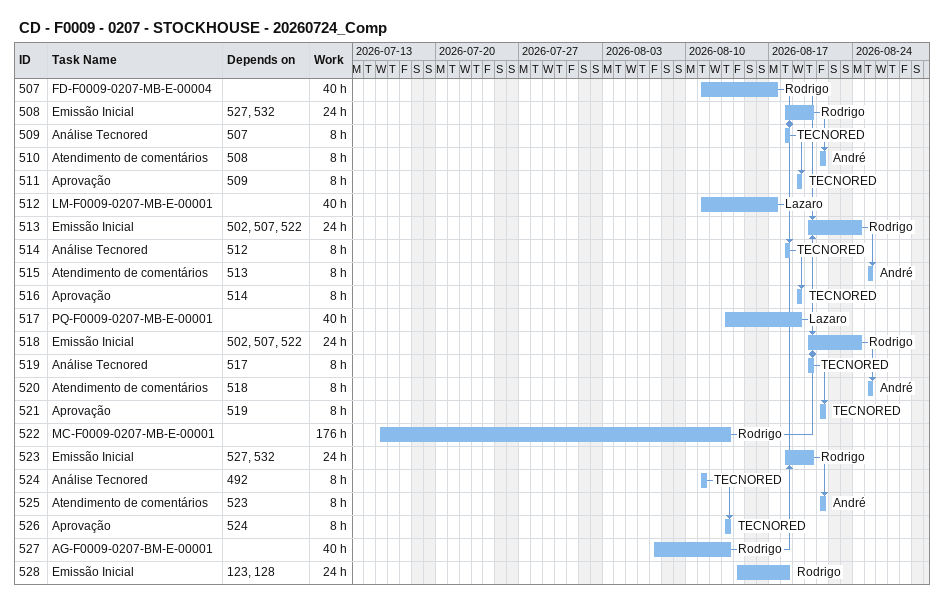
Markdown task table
CD - F0009 - 0207 - STOCKHOUSE - 20260724_Comp

| ID | Task | Start | Finish | Predecessors | Resources | Work (h) |
|---|---|---|---|---|---|---|
| 507 | FD-F0009-0207-MB-E-00004 | 2026-08-11 | 2026-08-17 |  | Rodrigo | 40 |
| 508 | Emissão Inicial | 2026-08-18 | 2026-08-20 | 527, 532 | Rodrigo | 24 |
| 509 | Análise Tecnored | 2026-08-18 | 2026-08-18 | 507 | TECNORED | 8 |
| 510 | Atendimento de comentários | 2026-08-21 | 2026-08-21 | 508 | André | 8 |
| 511 | Aprovação | 2026-08-19 | 2026-08-19 | 509 | TECNORED | 8 |
| 512 | LM-F0009-0207-MB-E-00001 | 2026-08-11 | 2026-08-17 |  | Lazaro | 40 |
| 513 | Emissão Inicial | 2026-08-20 | 2026-08-24 | 502, 507, 522 | Rodrigo | 24 |
| 514 | Análise Tecnored | 2026-08-18 | 2026-08-18 | 512 | TECNORED | 8 |
| 515 | Atendimento de comentários | 2026-08-25 | 2026-08-25 | 513 | André | 8 |
| 516 | Aprovação | 2026-08-19 | 2026-08-19 | 514 | TECNORED | 8 |
| 517 | PQ-F0009-0207-MB-E-00001 | 2026-08-13 | 2026-08-19 |  | Lazaro | 40 |
| 518 | Emissão Inicial | 2026-08-20 | 2026-08-24 | 502, 507, 522 | Rodrigo | 24 |
| 519 | Análise Tecnored | 2026-08-20 | 2026-08-20 | 517 | TECNORED | 8 |
| 520 | Atendimento de comentários | 2026-08-25 | 2026-08-25 | 518 | André | 8 |
| 521 | Aprovação | 2026-08-21 | 2026-08-21 | 519 | TECNORED | 8 |
| 522 | MC-F0009-0207-MB-E-00001 | 2026-07-15 | 2026-08-13 |  | Rodrigo | 176 |
| 523 | Emissão Inicial | 2026-08-18 | 2026-08-20 | 527, 532 | Rodrigo | 24 |
| 524 | Análise Tecnored | 2026-08-11 | 2026-08-11 | 492 | TECNORED | 8 |
| 525 | Atendimento de comentários | 2026-08-21 | 2026-08-21 | 523 | André | 8 |
| 526 | Aprovação | 2026-08-13 | 2026-08-13 | 524 | TECNORED | 8 |
| 527 | AG-F0009-0207-BM-E-00001 | 2026-08-07 | 2026-08-13 |  | Rodrigo | 40 |
| 528 | Emissão Inicial | 2026-08-14 | 2026-08-18 | 123, 128 | Rodrigo | 24 |
